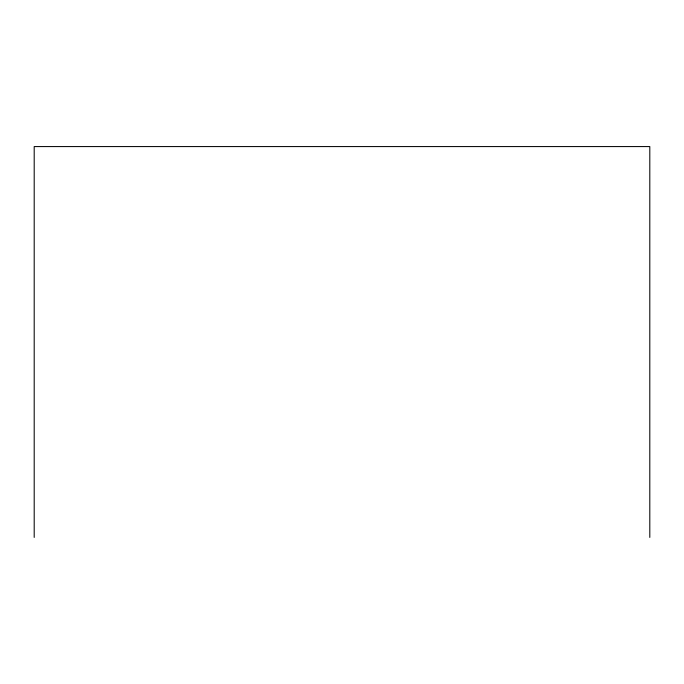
<?xml version="1.0" encoding="UTF-8"?>
<svg xmlns="http://www.w3.org/2000/svg" width="684" height="684" viewBox="0 0 684 684"><rect width="100%" height="100%" fill="white"/><g stroke="black" fill="none" stroke-linecap="round" stroke-linejoin="round"><path stroke-width="1.03" d="M649.8 537.427L649.8 146.573L34.2 146.573L34.2 537.427"/></g></svg>
